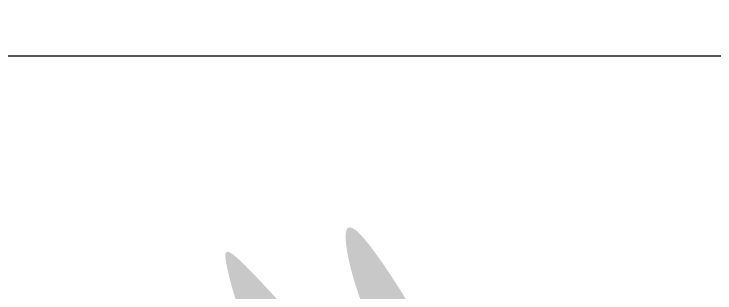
# Model space of a CAD drawing. Header units: millimetres. Extents: x -361 to 301, y -13 to 287.
# Drawn here: x 5.44 to 10.9, y 78.16 to 80.32 of the extents above; entities that cross this region are included whole.
import ezdxf

# ---------------------------------------------------------------- set-up
doc = ezdxf.new("R2010")
doc.units = ezdxf.units.MM
doc.layers.add('Images', color=7, linetype='Continuous')
doc.layers.add('magpiefill', color=3, linetype='Continuous')
picture_1 = doc.add_image_def('image1.jpg', size_in_pixel=(2366, 544))
picture_2 = doc.add_image_def('image7.jpg', size_in_pixel=(2113, 2387))

msp = doc.modelspace()

# ---------------------------------------------------------------- hatches: boundary and pattern name
at = {"layer": 'magpiefill'}
h = msp.add_hatch(color=255, dxfattribs=at)
h.dxf.hatch_style = 1
h.paths.add_polyline_path([(8.763841843762691, 77.65829865229377), (8.710578306584068, 77.74754826288644), (8.658100881134402, 77.8356193167481), (8.606330955438295, 77.92223681647367), (8.555189917520266, 78.00712576465814), (8.50459915540489, 78.0900111638965), (8.454480057116683, 78.17061801678373), (8.404754010680222, 78.2486713259148), (8.355473421069576, 78.32372454828673), (8.307214761056827, 78.39464495850471), (8.260685520363666, 78.46012828557602), (8.21659318871167, 78.51887025850793), (8.17564525582253, 78.56956660630762), (8.13854921141791, 78.61091305798239), (8.106012545219386, 78.64160534253948), (8.07874274694862, 78.66033918898616), (8.057275674561453, 78.66619532193181), (8.041460658950484, 78.65979444839427), (8.03097539924255, 78.64214227099352), (8.025497594564456, 78.61424449234958), (8.02470494404298, 78.5771068150825), (8.028275146804958, 78.53173494181219), (8.035885901977167, 78.47913457515867), (8.04721490868647, 78.42031141774193), (8.062061711511689, 78.35602432979967), (8.080713236839955, 78.2860448020404), (8.103578256510445, 78.20989748279031), (8.131065542362307, 78.12710702037563), (8.163583866234717, 78.03719806312252), (8.20154199996685, 77.93969525935718), (8.245348715397881, 77.83412325740582), (8.295412784366931, 77.72000670559464), (8.352690591661997, 77.59636394546642), (8.420328973866162, 77.46018809142971), (8.502022380511278, 77.30796595110992), (8.60146526112922, 77.1361843321322), (8.722352065251812, 76.94133004212183), (8.868377242410986, 76.71988988870409), (9.017515629269496, 76.5053492217046), (9.188635795545139, 76.34793368905262), (9.338156284477293, 76.21003057118118), (9.467842113338037, 76.09016787647106), (9.579458299399391, 75.98687361330349), (9.674769859933406, 75.89867579005936), (9.755541812212016, 75.82410241511992), (9.823539173507243, 75.76168149686606), (9.880526961091135, 75.70994104367888), (9.928137173628585, 75.66752802787913), (9.967469735355849, 75.63356527754677), (9.99949155190211, 75.60729458470144), (10.02516952889647, 75.58795774136279), (10.04547057196811, 75.57479653955049), (10.0613615867461, 75.56705277128422), (10.07380947885969, 75.56396822858368), (10.08378115393796, 75.56478470346848), (10.09188849363377, 75.5692110569743), (10.09732328369483, 75.57882442620092), (10.09892228589257, 75.59566901726419), (10.09552226199841, 75.62178903627985), (10.08595997378376, 75.65922868936373), (10.06907218302001, 75.71003218263158), (10.0436956514786, 75.77624372219925), (10.00866714093098, 75.85990751418252), (9.934047563909587, 75.95507561385402), (9.76182339275337, 76.17743147356867), (9.624388426955306, 76.3578886383568), (9.515042662932103, 76.50475770430764), (9.42708609710047, 76.6263492675104), (9.353818725877147, 76.73097392405431), (9.288540545678813, 76.82694227002854), (9.22566101494104, 76.92117390951914), (9.164027440174777, 77.01502447859922), (9.103596589909785, 77.10845862133874), (9.044325232675817, 77.20144098180758), (8.98617013700266, 77.2939362040757), (8.929088071420097, 77.38590893221301), (8.873035804457857, 77.47732381028952), (8.81797010464578, 77.56814548237504)])
h = msp.add_hatch(color=253, dxfattribs=at)
h.dxf.hatch_style = 1
h.paths.add_polyline_path([(7.604141655325066, 77.98357105311955), (7.541369538147904, 78.05222926479492), (7.482032684644651, 78.11662109376081), (7.426048558360577, 78.17693118274128), (7.373399475062172, 78.23321911593293), (7.324327159401179, 78.28504424342238), (7.279138188250556, 78.33184085676884), (7.238139138483348, 78.37304324753137), (7.20163658697254, 78.40808570726921), (7.169937110591093, 78.43640252754149), (7.14334728621202, 78.45742799990735), (7.122173690708308, 78.47059641592593), (7.106564371183083, 78.47557646953753), (7.096033255659876, 78.4729744642069), (7.089935742392271, 78.46363110577987), (7.087627229633881, 78.44838710010235), (7.088463115638319, 78.4280831530202), (7.091798798659227, 78.40355997037928), (7.096989676950244, 78.37565825802547), (7.103391148764928, 78.34521872180464), (7.110525003458122, 78.31286206960387), (7.118578594789454, 78.27832901747509), (7.127905667619729, 78.24114028351146), (7.138859966809775, 78.20081658580612), (7.151795237220426, 78.15687864245223), (7.167065223712484, 78.10884717154296), (7.18502367114678, 78.05624289117145), (7.206024324384117, 77.99858651943084), (7.23035607556244, 77.93560633211113), (7.258048405928122, 77.8678608357897), (7.289065944004648, 77.79611609474075), (7.323373318315504, 77.72113817323844), (7.360935157384176, 77.64369313555707), (7.40171608973418, 77.5645470459708), (7.445680743889, 77.48446596875382), (7.492793748372065, 77.40421596818037), (7.544290028043633, 77.3230823579695), (7.606485693110869, 77.23442744961959), (7.686967150117596, 77.13013280407391), (7.793320805607721, 77.0020799822757), (7.933133066125095, 76.84215054516822), (8.113990338213597, 76.64222605369473), (8.343479028417079, 76.3941880687985), (8.62918554327942, 76.08991815142272), (9.744352245770614, 75.32877533679347), (9.750925940961054, 75.33206051349934), (9.809049796100396, 75.33206051349934), (9.835436912012938, 75.32546701519607), (9.502373289634164, 75.57185760716891), (9.240570416792707, 75.77072528501982), (9.039319777558603, 75.92947858844231), (8.887912856001861, 76.05552605712984), (8.77564113619249, 76.15627623077587), (8.691796102200442, 76.23913764907395), (8.625669238095782, 76.31151885171744), (8.56655202794849, 76.38082837839984), (8.505651116988133, 76.45311707535424), (8.441833795082715, 76.52900501497204), (8.37588251325974, 76.60775457618409), (8.308579722546654, 76.68862813792138), (8.240707873971104, 76.77088807911491), (8.173049418560595, 76.85379677869552), (8.106386807342602, 76.93661661559416), (8.041502491344716, 77.01860996874187), (7.97908407945863, 77.09911475571461), (7.91943981203292, 77.17777104866913), (7.862783087280377, 77.2542944584072), (7.80932730341371, 77.32840059573066), (7.759285858645683, 77.39980507144129), (7.712872151189117, 77.46822349634097), (7.670299579256721, 77.53337148123141), (7.631781541061258, 77.5949646369145), (7.597652951727923, 77.65249343684211), (7.568734794031343, 77.70454780506641), (7.545969567658716, 77.74949252828974), (7.530299772297099, 77.78569239321432), (7.522667907633576, 77.81151218654244), (7.524016473355289, 77.82531669497638), (7.535287969149294, 77.82547070521845), (7.557424894702706, 77.8103390039709), (7.590953330418927, 77.77901511482342), (7.634733679566267, 77.7335075089156), (7.687209926129356, 77.67655339427436), (7.746826054092878, 77.61088997892664), (7.812026047441407, 77.53925447089941), (7.881253890159599, 77.46438407821965), (7.952953566232054, 77.38901600891431), (8.025569059643402, 77.31588747101034), (8.100359987214603, 77.2446785433318), (8.189848497111882, 77.16284078789114), (8.309372370337712, 77.05476863749792), (8.474269387894623, 76.90485652496169), (8.69987733078517, 76.697498883092), (8.759817530348016, 76.6417807154946), (8.648350151014284, 76.77510609741354), (8.540527652547325, 76.90365307434975), (8.43639083516672, 77.02733652715007), (8.335980499091875, 77.14607133666136), (8.23933744454203, 77.25977238373075), (8.146502471736653, 77.36835454920515), (8.057516380895038, 77.47173271393159), (7.972419972236594, 77.56982175875699), (7.891233489868341, 77.6625815248412), (7.813894953447829, 77.75015169459547), (7.740321826520244, 77.83271691074388), (7.670431572630946, 77.91046181601054)])

# ---------------------------------------------------------------- pictures from other files: only their frames are drawn
at = {"layer": 'Images'}
image = msp.add_image(picture_2, insert=(-1.694819195153968, 41.75077650245198), size_in_units=(210.00000000000003, 237.2314245149078), dxfattribs=dict(at, brightness=56, contrast=73))
image.dxf.flags = 7
image = msp.add_image(picture_1, insert=(-104.4864678439868, -13.16997316967887), size_in_units=(405.22087595489097, 93.16997316967908), rotation=-1.4032955127785324e-14, dxfattribs=at)
image.dxf.flags = 7

doc.saveas('drawing.dxf')
